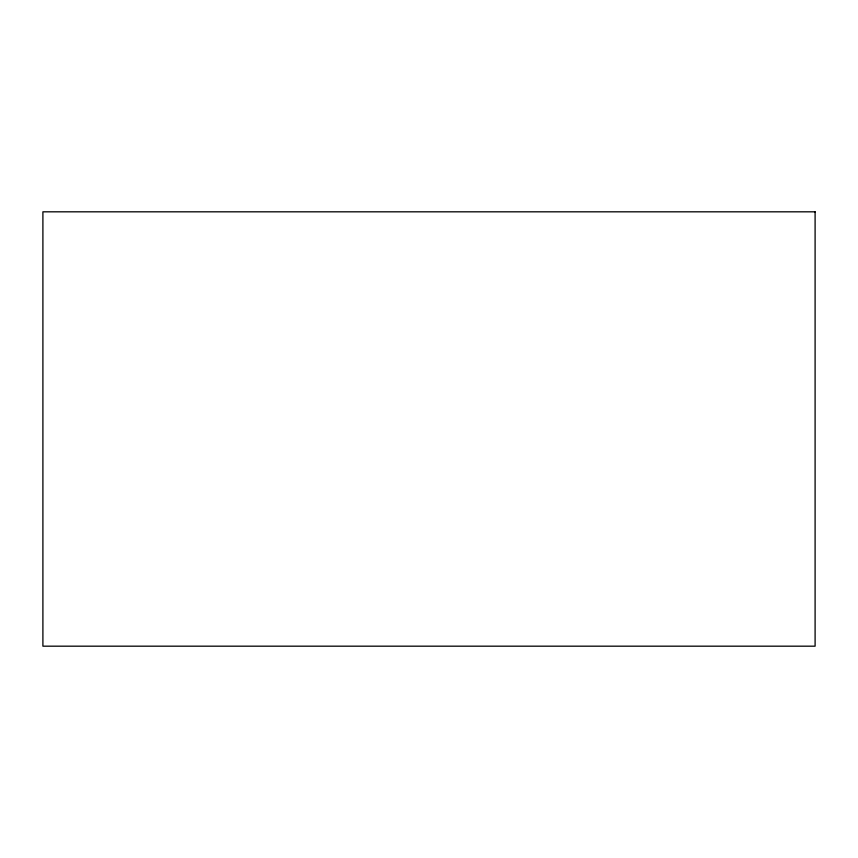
<?xml version="1.0" encoding="UTF-8"?>
<svg xmlns="http://www.w3.org/2000/svg" width="858" height="858" viewBox="0 0 858 858"><rect width="100%" height="100%" fill="white"/><g stroke="black" fill="none" stroke-linecap="round" stroke-linejoin="round"><path stroke-width="1.29" d="M815.1 211.819L42.9 211.819L42.9 646.181L815.1 646.181L815.1 211.819"/></g></svg>
